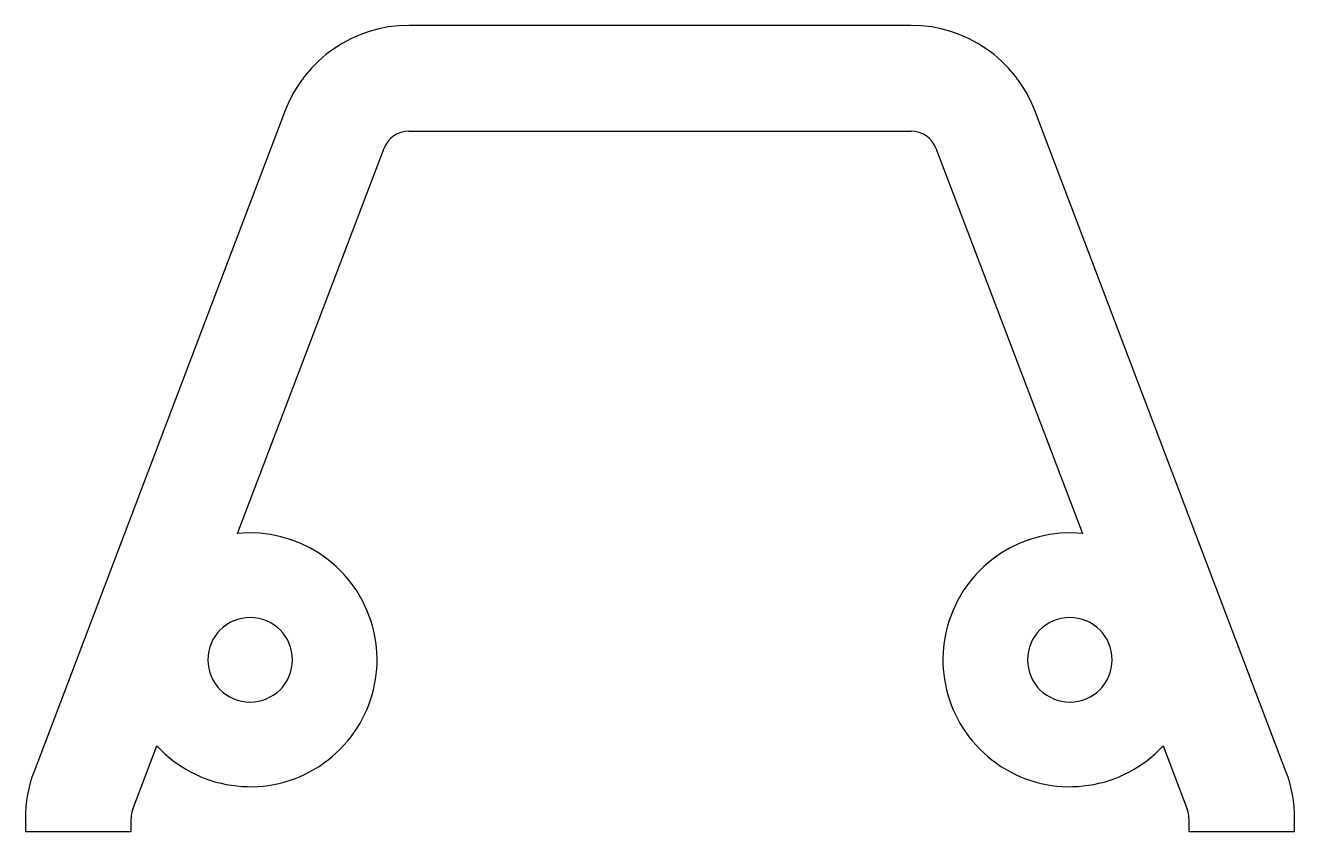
# Model space of a CAD drawing. Header units: millimetres. Extents: x -24 to 24, y 49.5 to 80.
import ezdxf

# ---------------------------------------------------------------- set-up
doc = ezdxf.new("R2010")
doc.units = ezdxf.units.MM
doc.layers.add('CUT', color=7, linetype='Continuous')

msp = doc.modelspace()

# ---------------------------------------------------------------- linework, layer by layer
at = {"layer": 'CUT'}
for p, q in [((9.5, 80), (-9.5, 80)), ((-14.174, 76.776), (-23.674, 51.776)), ((23.674, 51.776), (14.174, 76.776)), ((-9.5, 76), (9.5, 76)), ((-15.975, 60.776), (-10.435, 75.355)), ((10.435, 75.355), (15.975, 60.776)), ((-19.935, 50.355), (-19.027, 52.744)), ((19.027, 52.744), (19.935, 50.355)), ((-24, 50), (-24, 49.5)), ((-20, 49.5), (-20, 50)), ((20, 50), (20, 49.5)), ((24, 49.5), (24, 50)), ((-24, 49.5), (-20, 49.5)), ((20, 49.5), (24, 49.5))]:
    msp.add_line(p, q, dxfattribs=at)
for centre, radius, start, end in [((-9.5, 75), 5, 90, 159.1932), ((9.5, 75), 5, 20.8068, 90), ((-9.5, 75), 1, 90, 159.1932), ((9.5, 75), 1, 20.8068, 90), ((-15.5, 56), 4.8, 222.7107, 455.6757), ((15.5, 56), 4.8, 84.3243, 317.2893), ((-15.5, 56), 1.6, 0, 180), ((15.5, 56), 1.6, 0, 180), ((-15.5, 56), 1.6, 180, 360), ((15.5, 56), 1.6, 180, 360), ((-19, 50), 5, 159.1932, 180), ((19, 50), 5, 0, 20.8068), ((-19, 50), 1, 159.1932, 180), ((19, 50), 1, 0, 20.8068)]:
    msp.add_arc(centre, radius, start, end, dxfattribs=at)

doc.saveas('drawing.dxf')
